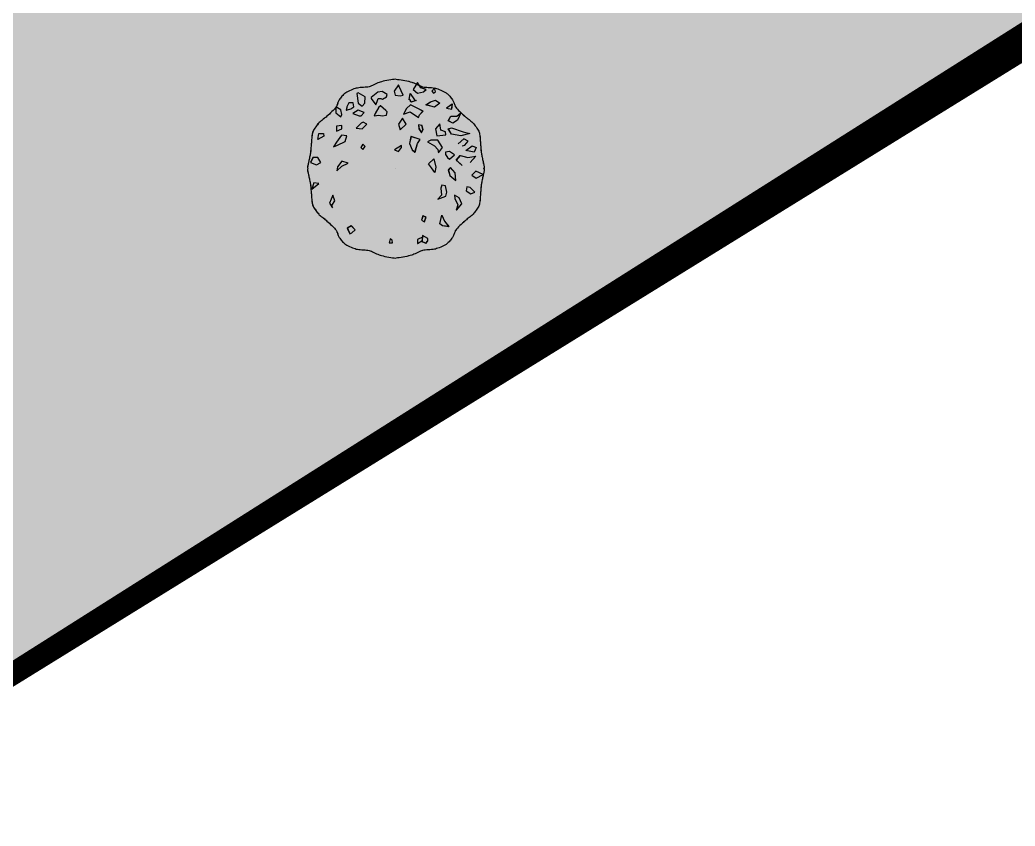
# Model space of a CAD drawing. Header units: metres. Extents: x 394605 to 1395358, y 4171135 to 6406139.
# Drawn here: x 1394482.76 to 1394494.01, y 4172556.64 to 4172565.74 of the extents above; entities that cross this region are included whole.
import ezdxf

# ---------------------------------------------------------------- set-up
doc = ezdxf.new("R2010")
doc.units = ezdxf.units.M
doc.header["$LTSCALE"] = 2
doc.linetypes.add('AXES2', pattern=[1.125, 0.75, -0.125, 0.125, -0.125])
for name, color, linetype in [('Arbres_à_enjeux', 6, 'Continuous'), ('P-Assiette', 14, 'Continuous'), ('P-Lot', 250, 'Continuous'), ('T-CLOTURES', 7, 'Continuous'), ('T-LIMITES', 1, 'Continuous'), ('T-SECTION AH', 3, 'Continuous'), ('T-VEGETATION', 108, 'Continuous')]:
    doc.layers.add(name, color=color, linetype=linetype)
doc.layers.add('C-Lot', color=7, linetype='Continuous', true_color=0xeaddbe, transparency=0.5)

# ---------------------------------------------------------------- blocks, each defined once
blk = doc.blocks.new('GeoRond')
at = {"const_width": 0.499}
blk.add_lwpolyline([(-0.2505, 0, 1), (0.2505, 0, 1)], format="xyb", close=True, dxfattribs=at)
blk = doc.blocks.new('v025')
blk.add_line((0, 0), (0, 0))
at = {"color": 0, "linetype": 'Continuous'}
blk.add_line((0.666, -0.338), (0.7, -0.408), dxfattribs=at)
at = {"color": 0, "linetype": 'Continuous', "flags": 128}
for points in [[(-0.002, 1.01), (-0.019, 1.009), (-0.038, 1.006), (-0.058, 1.003), (-0.08, 1), (-0.102, 0.996), (-0.124, 0.991), (-0.144, 0.987), (-0.163, 0.982), (-0.179, 0.978), (-0.19, 0.974), (-0.204, 0.968), (-0.218, 0.962), (-0.233, 0.955), (-0.248, 0.947), (-0.263, 0.94), (-0.278, 0.934), (-0.291, 0.928), (-0.303, 0.925), (-0.316, 0.922), (-0.331, 0.92), (-0.348, 0.919), (-0.366, 0.917), (-0.385, 0.916), (-0.403, 0.915), (-0.42, 0.914), (-0.435, 0.911), (-0.448, 0.909), (-0.461, 0.905), (-0.475, 0.9), (-0.491, 0.894), (-0.507, 0.887), (-0.523, 0.88), (-0.539, 0.873), (-0.554, 0.865), (-0.567, 0.857), (-0.578, 0.85), (-0.585, 0.844), (-0.593, 0.836), (-0.601, 0.827), (-0.61, 0.818), (-0.618, 0.807), (-0.626, 0.797), (-0.633, 0.787), (-0.64, 0.778), (-0.645, 0.77), (-0.648, 0.763), (-0.652, 0.756), (-0.655, 0.747), (-0.658, 0.737), (-0.662, 0.728), (-0.665, 0.718), (-0.669, 0.71), (-0.672, 0.702), (-0.676, 0.695), (-0.685, 0.684), (-0.696, 0.671), (-0.709, 0.658), (-0.723, 0.644), (-0.738, 0.63), (-0.752, 0.617), (-0.766, 0.605), (-0.779, 0.593), (-0.79, 0.583), (-0.797, 0.577), (-0.806, 0.57), (-0.816, 0.562), (-0.827, 0.554), (-0.837, 0.545), (-0.848, 0.537), (-0.857, 0.529), (-0.866, 0.521), (-0.873, 0.514), (-0.88, 0.506), (-0.888, 0.495), (-0.897, 0.484), (-0.906, 0.472), (-0.914, 0.459), (-0.923, 0.447), (-0.93, 0.434), (-0.936, 0.423), (-0.94, 0.413), (-0.943, 0.402), (-0.946, 0.389), (-0.948, 0.375), (-0.95, 0.36), (-0.952, 0.344), (-0.953, 0.329), (-0.954, 0.315), (-0.955, 0.302), (-0.956, 0.29), (-0.957, 0.279), (-0.958, 0.267), (-0.959, 0.253), (-0.96, 0.239), (-0.961, 0.224), (-0.962, 0.21), (-0.963, 0.196), (-0.965, 0.184), (-0.966, 0.173), (-0.968, 0.164), (-0.97, 0.153), (-0.972, 0.141), (-0.975, 0.129), (-0.978, 0.116), (-0.981, 0.104), (-0.983, 0.092), (-0.985, 0.081), (-0.987, 0.072), (-0.988, 0.065), (-0.99, 0.056), (-0.993, 0.047), (-0.995, 0.037), (-0.997, 0.027), (-0.998, 0.018), (-0.998, 0.01), (-0.996, 0.004), (-0.992, 0), (-0.996, -0.004), (-0.998, -0.01), (-0.998, -0.018), (-0.997, -0.027), (-0.995, -0.037), (-0.993, -0.046), (-0.99, -0.056), (-0.988, -0.064), (-0.987, -0.071), (-0.985, -0.08), (-0.983, -0.091), (-0.981, -0.103), (-0.978, -0.115), (-0.975, -0.128), (-0.972, -0.14), (-0.97, -0.152), (-0.968, -0.163), (-0.966, -0.172), (-0.965, -0.183), (-0.963, -0.196), (-0.962, -0.209), (-0.961, -0.224), (-0.96, -0.238), (-0.959, -0.253), (-0.958, -0.266), (-0.957, -0.279), (-0.956, -0.29), (-0.955, -0.301), (-0.954, -0.314), (-0.953, -0.329), (-0.952, -0.344), (-0.95, -0.359), (-0.948, -0.375), (-0.946, -0.389), (-0.943, -0.402), (-0.94, -0.412), (-0.936, -0.423), (-0.93, -0.434), (-0.923, -0.446), (-0.914, -0.459), (-0.906, -0.471), (-0.897, -0.484), (-0.888, -0.495), (-0.88, -0.505), (-0.873, -0.514), (-0.866, -0.521), (-0.857, -0.528), (-0.848, -0.537), (-0.837, -0.545), (-0.827, -0.553), (-0.816, -0.561), (-0.806, -0.569), (-0.797, -0.577), (-0.79, -0.583), (-0.779, -0.593), (-0.766, -0.604), (-0.752, -0.617), (-0.738, -0.63), (-0.723, -0.643), (-0.709, -0.657), (-0.696, -0.671), (-0.685, -0.683), (-0.676, -0.695), (-0.672, -0.701), (-0.669, -0.709), (-0.665, -0.718), (-0.662, -0.727), (-0.658, -0.737), (-0.655, -0.746), (-0.652, -0.755), (-0.648, -0.763), (-0.645, -0.77), (-0.64, -0.778), (-0.633, -0.787), (-0.626, -0.797), (-0.618, -0.807), (-0.61, -0.817), (-0.601, -0.827), (-0.593, -0.836), (-0.585, -0.843), (-0.578, -0.85), (-0.567, -0.857), (-0.554, -0.865), (-0.539, -0.872), (-0.523, -0.88), (-0.507, -0.887), (-0.491, -0.894), (-0.475, -0.9), (-0.461, -0.904), (-0.448, -0.908), (-0.435, -0.911), (-0.42, -0.913), (-0.403, -0.915), (-0.385, -0.916), (-0.366, -0.917), (-0.348, -0.918), (-0.331, -0.92), (-0.316, -0.922), (-0.303, -0.924), (-0.291, -0.928), (-0.278, -0.933), (-0.263, -0.94), (-0.248, -0.947), (-0.233, -0.954), (-0.218, -0.961), (-0.204, -0.968), (-0.19, -0.973), (-0.179, -0.978), (-0.163, -0.982), (-0.144, -0.986), (-0.124, -0.991), (-0.102, -0.995), (-0.08, -0.999), (-0.058, -1.003), (-0.038, -1.006), (-0.019, -1.008), (-0.002, -1.01)], [(0.002, 1.01), (0.018, 1.009), (0.037, 1.006), (0.058, 1.003), (0.08, 1), (0.102, 0.996), (0.123, 0.991), (0.144, 0.987), (0.162, 0.982), (0.178, 0.978), (0.19, 0.974), (0.203, 0.968), (0.217, 0.962), (0.233, 0.955), (0.248, 0.947), (0.263, 0.94), (0.277, 0.934), (0.291, 0.928), (0.302, 0.925), (0.316, 0.922), (0.331, 0.92), (0.348, 0.919), (0.366, 0.917), (0.384, 0.916), (0.402, 0.915), (0.419, 0.914), (0.434, 0.911), (0.407, 0.877), (0.424, 0.851), (0.446, 0.867), (0.435, 0.912), (0.448, 0.909), (0.46, 0.905), (0.474, 0.9), (0.49, 0.894), (0.506, 0.887), (0.523, 0.88), (0.539, 0.873), (0.553, 0.865), (0.566, 0.857), (0.577, 0.85), (0.584, 0.844), (0.592, 0.836), (0.601, 0.827), (0.609, 0.818), (0.618, 0.807), (0.626, 0.797), (0.633, 0.787), (0.639, 0.778), (0.644, 0.77), (0.648, 0.763), (0.651, 0.756), (0.655, 0.747), (0.658, 0.737), (0.661, 0.728), (0.665, 0.718), (0.668, 0.71), (0.672, 0.702), (0.676, 0.695), (0.684, 0.684), (0.696, 0.671), (0.708, 0.658), (0.723, 0.644), (0.737, 0.63), (0.752, 0.617), (0.766, 0.605), (0.779, 0.593), (0.79, 0.583), (0.797, 0.577), (0.806, 0.57), (0.816, 0.562), (0.826, 0.554), (0.837, 0.545), (0.847, 0.537), (0.857, 0.529), (0.865, 0.521), (0.872, 0.514), (0.88, 0.506), (0.888, 0.495), (0.897, 0.484), (0.905, 0.472), (0.914, 0.459), (0.922, 0.447), (0.929, 0.434), (0.935, 0.423), (0.94, 0.413), (0.943, 0.402), (0.946, 0.389), (0.948, 0.375), (0.95, 0.36), (0.951, 0.344), (0.952, 0.329), (0.953, 0.315), (0.954, 0.302), (0.955, 0.29), (0.956, 0.279), (0.957, 0.267), (0.958, 0.253), (0.96, 0.239), (0.961, 0.224), (0.962, 0.21), (0.963, 0.196), (0.964, 0.184), (0.966, 0.173), (0.967, 0.164), (0.969, 0.153), (0.972, 0.141), (0.975, 0.129), (0.978, 0.116), (0.98, 0.104), (0.983, 0.092), (0.985, 0.081), (0.986, 0.072), (0.988, 0.065), (0.99, 0.056), (0.992, 0.047), (0.995, 0.037), (0.997, 0.027), (0.998, 0.018), (0.998, 0.01), (0.996, 0.004), (0.992, 0), (0.996, -0.004), (0.998, -0.01), (0.998, -0.018), (0.997, -0.027), (0.995, -0.037), (0.992, -0.046), (0.99, -0.056), (0.988, -0.064), (0.986, -0.071), (0.985, -0.08), (0.983, -0.091), (0.98, -0.103), (0.978, -0.115), (0.975, -0.128), (0.972, -0.14), (0.969, -0.152), (0.967, -0.163), (0.966, -0.172), (0.964, -0.183), (0.963, -0.196), (0.962, -0.209), (0.961, -0.224), (0.96, -0.238), (0.958, -0.253), (0.957, -0.266), (0.956, -0.279), (0.955, -0.29), (0.954, -0.301), (0.953, -0.314), (0.952, -0.329), (0.951, -0.344), (0.95, -0.359), (0.948, -0.375), (0.946, -0.389), (0.943, -0.402), (0.94, -0.412), (0.935, -0.423), (0.929, -0.434), (0.922, -0.446), (0.914, -0.459), (0.905, -0.471), (0.897, -0.484), (0.888, -0.495), (0.88, -0.505), (0.872, -0.514), (0.865, -0.521), (0.857, -0.528), (0.847, -0.537), (0.837, -0.545), (0.826, -0.553), (0.816, -0.561), (0.806, -0.569), (0.797, -0.577), (0.79, -0.583), (0.779, -0.593), (0.766, -0.604), (0.752, -0.617), (0.737, -0.63), (0.723, -0.643), (0.708, -0.657), (0.696, -0.671), (0.684, -0.683), (0.676, -0.695), (0.672, -0.701), (0.668, -0.709), (0.665, -0.718), (0.661, -0.727), (0.658, -0.737), (0.655, -0.746), (0.651, -0.755), (0.648, -0.763), (0.644, -0.77), (0.639, -0.778), (0.633, -0.787), (0.626, -0.797), (0.618, -0.807), (0.609, -0.817), (0.601, -0.827), (0.592, -0.836), (0.584, -0.843), (0.577, -0.85), (0.566, -0.857), (0.553, -0.865), (0.539, -0.872), (0.523, -0.88), (0.506, -0.887), (0.49, -0.894), (0.474, -0.9), (0.46, -0.904), (0.448, -0.908), (0.434, -0.911), (0.419, -0.913), (0.402, -0.915), (0.384, -0.916), (0.366, -0.917), (0.348, -0.918), (0.331, -0.92), (0.316, -0.922), (0.302, -0.924), (0.291, -0.928), (0.277, -0.933), (0.263, -0.94), (0.248, -0.947), (0.233, -0.954), (0.217, -0.961), (0.203, -0.968), (0.19, -0.973), (0.178, -0.978), (0.162, -0.982), (0.144, -0.986), (0.123, -0.991), (0.102, -0.995), (0.08, -0.999), (0.058, -1.003), (0.037, -1.006), (0.018, -1.008), (0.002, -1.01)], [(0.75, 0.257), (0.778, 0.264), (0.818, 0.309), (0.767, 0.336), (0.705, 0.282)], [(0.75, 0.035), (0.683, 0.097), (0.728, 0.149), (0.812, 0.124), (0.902, 0.14), (0.84, 0.07)], [(0.3, -0.776), (0.244, -0.8), (0.244, -0.844), (0.295, -0.814)]]:
    blk.add_lwpolyline(points, dxfattribs=at)
for points in [[(0.047, 0.824), (0.081, 0.832), (0.036, 0.929), (0.03, 0.948), (-0.02, 0.877), (-0.009, 0.832)], [(0.311, 0.867), (0.34, 0.896), (0.283, 0.912), (0.244, 0.974), (0.193, 0.896), (0.244, 0.851)], [(-0.442, 0.848), (-0.425, 0.74), (-0.38, 0.706), (-0.352, 0.74), (-0.347, 0.811), (-0.425, 0.855)], [(-0.155, 0.873), (-0.206, 0.863), (-0.279, 0.803), (-0.279, 0.793), (-0.229, 0.721), (-0.212, 0.758), (-0.2, 0.793), (-0.172, 0.793), (-0.15, 0.785), (-0.105, 0.811), (-0.099, 0.838)], [(0.171, 0.751), (0.16, 0.777), (0.148, 0.777), (0.16, 0.848), (0.21, 0.777), (0.227, 0.768)], [(-0.622, 0.664), (-0.679, 0.699), (-0.679, 0.63), (-0.622, 0.585), (-0.611, 0.612)], [(-0.51, 0.675), (-0.476, 0.697), (-0.482, 0.742), (-0.532, 0.742), (-0.555, 0.697), (-0.56, 0.661)], [(-0.195, 0.606), (-0.155, 0.596), (-0.105, 0.606), (-0.099, 0.64), (-0.116, 0.658), (-0.172, 0.711), (-0.195, 0.693), (-0.234, 0.623), (-0.245, 0.596)], [(0.306, 0.651), (0.233, 0.687), (0.165, 0.721), (0.12, 0.679), (0.086, 0.616), (0.16, 0.642), (0.255, 0.579), (0.266, 0.607)], [(0.39, 0.755), (0.446, 0.772), (0.497, 0.738), (0.435, 0.693), (0.34, 0.72)], [(0.57, 0.682), (0.632, 0.672), (0.638, 0.727)], [(-0.414, 0.597), (-0.392, 0.597), (-0.358, 0.634), (-0.425, 0.661), (-0.487, 0.624)], [(0.115, 0.502), (0.075, 0.572), (0.03, 0.502), (0.047, 0.44)], [(0.688, 0.593), (0.733, 0.63), (0.694, 0.548), (0.643, 0.515), (0.593, 0.54), (0.621, 0.593)], [(-0.673, 0.478), (-0.673, 0.425), (-0.611, 0.451), (-0.611, 0.488)], [(-0.369, 0.524), (-0.392, 0.512), (-0.448, 0.458), (-0.38, 0.451), (-0.33, 0.503)], [(0.295, 0.488), (0.255, 0.496), (0.261, 0.451), (0.289, 0.406), (0.306, 0.443)], [(0.565, 0.381), (0.559, 0.416), (0.508, 0.433), (0.497, 0.505), (0.446, 0.451), (0.463, 0.372)], [(0.593, 0.451), (0.626, 0.46), (0.761, 0.416), (0.835, 0.398), (0.733, 0.372), (0.626, 0.391)], [(-0.819, 0.396), (-0.814, 0.367), (-0.881, 0.329), (-0.87, 0.396)], [(-0.572, 0.308), (-0.555, 0.371), (-0.617, 0.38), (-0.673, 0.299), (-0.707, 0.247), (-0.662, 0.264)], [(0.216, 0.187), (0.244, 0.284), (0.272, 0.329), (0.171, 0.363), (0.154, 0.284), (0.182, 0.214)], [(-0.347, 0.249), (-0.375, 0.278), (-0.397, 0.24), (-0.375, 0.218)], [(0.03, 0.194), (0.064, 0.239), (0.064, 0.26), (-0.015, 0.212)], [(0.475, 0.215), (0.48, 0.18), (0.525, 0.24), (0.475, 0.322), (0.396, 0.322), (0.356, 0.304), (0.435, 0.259)], [(0.908, 0.239), (0.885, 0.185), (0.79, 0.205), (0.863, 0.257)], [(-0.898, 0.043), (-0.847, 0.07), (-0.881, 0.124), (-0.937, 0.124), (-0.965, 0.07)], [(0.581, 0.124), (0.604, 0.107), (0.66, 0.156), (0.604, 0.194), (0.559, 0.185), (0.559, 0.159)], [(-0.662, 0.02), (-0.667, -0.025), (-0.611, 0.027), (-0.538, 0.063), (-0.611, 0.086)], [(0.441, -0.044), (0.401, 0.01), (0.368, 0.053), (0.43, 0.112), (0.452, 0.018)], [(0.615, 0.011), (0.593, -0.013), (0.61, -0.078), (0.677, -0.134), (0.671, -0.047)], [(0.902, -0.027), (0.857, -0.075), (0.908, -0.106), (0.986, -0.068)], [(-0.949, -0.231), (-0.87, -0.169), (-0.926, -0.159)], [(0.576, -0.266), (0.559, -0.196), (0.52, -0.187), (0.508, -0.222), (0.514, -0.301), (0.475, -0.346), (0.565, -0.311)], [(0.84, -0.214), (0.801, -0.204), (0.795, -0.249), (0.846, -0.284), (0.891, -0.266)], [(-0.69, -0.364), (-0.712, -0.301), (-0.752, -0.391), (-0.718, -0.443), (-0.724, -0.416)], [(0.66, -0.301), (0.666, -0.338), (0.7, -0.408), (0.683, -0.47), (0.745, -0.398), (0.716, -0.328)], [(0.323, -0.601), (0.34, -0.55), (0.306, -0.532), (0.289, -0.582)], [(0.548, -0.595), (0.598, -0.655), (0.525, -0.648), (0.497, -0.622), (0.52, -0.526)], [(-0.459, -0.692), (-0.504, -0.648), (-0.549, -0.674), (-0.521, -0.737), (-0.499, -0.727)], [(0.362, -0.789), (0.3, -0.754), (0.295, -0.824), (0.34, -0.843), (0.362, -0.816)], [(-0.043, -0.809), (-0.065, -0.793), (-0.077, -0.837), (-0.037, -0.837)]]:
    blk.add_lwpolyline(points, close=True, dxfattribs=at)

msp = doc.modelspace()

# ---------------------------------------------------------------- hatches: boundary and pattern name
at = {"layer": 'C-Lot', "transparency": 33554585}
h = msp.add_hatch(color=256, dxfattribs=at)
h.dxf.hatch_style = 1
h.paths.add_polyline_path([(1394576.294, 4172613.253), (1394560.339, 4172637.367), (1394557.502, 4172638.497), (1394554.537, 4172637.767), (1394464.955, 4172580.305), (1394480.128, 4172556.744), (1394522.726, 4172583.699)])
at = {"layer": 'T-VEGETATION'}
h = msp.add_hatch(dxfattribs=at)
h.set_pattern_fill('AR-CONC', color=84, scale=0.025)
h.set_pattern_definition([(50, (0, 0), (4.554616725, -0.3984771385), [0.47625, -5.23875]), (355, (0, 0), (-0.8810706494, 4.776416072), [0.381, -4.191]), (100.451, (0.3796, -0.033), (3.6735625416, 4.3779171955), [0.40475, -4.45225]), (46.1842, (0, 1.27), (6.776976022, -1.051058198), [0.714375, -7.858125]), (96.6356, (0.565, 1.1824), (5.935105862, 6.185638897), [0.607125, -6.678375]), (351.184, (0, 1.27), (5.935115145, 6.185627947), [0.5715, -6.2865]), (21, (0.635, 0.9525), (3.790371996, -2.556637963), [0.47625, -5.23875]), (326, (0.635, 0.9525), (1.5450507087, 4.604699153), [0.381, -4.191]), (71.4514, (0.951, 0.7394), (5.3354122693, 2.048071443), [0.40475, -4.45225]), (37.5, (0, 0), (0.07721508126, 2.1138759718), [0, -4.1402, 0, -4.2545, 0, -4.206875]), (7.5, (0, 0), (1.6704915628, 2.5045143705), [0, -2.4257, 0, -4.04495, 0, -1.603375]), (327.5, (-1.416, 0), (3.3897648792, -0.1432185998), [0, -1.5875, 0, -4.953, 0, -6.57225]), (317.5, (-2.051, 0), (3.7032295347, 0.6356622758), [0, -2.06375, 0, -3.2893, 0, -4.66725])])
h.paths.add_polyline_path([(1394513.681, 4172703.775), (1394465.545, 4172672.818), (1394464.495, 4172668.008), (1394477.658, 4172642.525), (1394474.854, 4172628.238), (1394454.648, 4172612.617), (1394477.637, 4172559.811), (1394572.802, 4172614.451)])

# ---------------------------------------------------------------- linework, layer by layer
at = {"layer": 'Arbres_à_enjeux', "color": 96}
for p, q in [((1394487.01, 4172564.064), (1394487.01, 4172564.064)), ((1394487.675, 4172563.726), (1394487.709, 4172563.656))]:
    msp.add_line(p, q, dxfattribs=at)
for points in [[(1394487.007, 4172565.074), (1394486.991, 4172565.073), (1394486.972, 4172565.07), (1394486.951, 4172565.067), (1394486.929, 4172565.064), (1394486.907, 4172565.06), (1394486.886, 4172565.055), (1394486.865, 4172565.051), (1394486.847, 4172565.046), (1394486.831, 4172565.042), (1394486.819, 4172565.038), (1394486.806, 4172565.032), (1394486.792, 4172565.026), (1394486.777, 4172565.019), (1394486.761, 4172565.011), (1394486.746, 4172565.004), (1394486.732, 4172564.998), (1394486.718, 4172564.992), (1394486.707, 4172564.989), (1394486.694, 4172564.986), (1394486.678, 4172564.984), (1394486.661, 4172564.983), (1394486.643, 4172564.981), (1394486.625, 4172564.98), (1394486.607, 4172564.979), (1394486.59, 4172564.978), (1394486.575, 4172564.975), (1394486.562, 4172564.973), (1394486.549, 4172564.969), (1394486.535, 4172564.964), (1394486.519, 4172564.958), (1394486.503, 4172564.951), (1394486.486, 4172564.944), (1394486.471, 4172564.937), (1394486.456, 4172564.929), (1394486.443, 4172564.921), (1394486.432, 4172564.914), (1394486.425, 4172564.908), (1394486.417, 4172564.9), (1394486.408, 4172564.891), (1394486.4, 4172564.882), (1394486.391, 4172564.871), (1394486.384, 4172564.861), (1394486.376, 4172564.851), (1394486.37, 4172564.842), (1394486.365, 4172564.834), (1394486.361, 4172564.827), (1394486.358, 4172564.82), (1394486.354, 4172564.811), (1394486.351, 4172564.801), (1394486.348, 4172564.792), (1394486.344, 4172564.782), (1394486.341, 4172564.774), (1394486.337, 4172564.766), (1394486.334, 4172564.759), (1394486.325, 4172564.748), (1394486.314, 4172564.735), (1394486.301, 4172564.722), (1394486.287, 4172564.708), (1394486.272, 4172564.694), (1394486.257, 4172564.681), (1394486.243, 4172564.669), (1394486.231, 4172564.657), (1394486.22, 4172564.647), (1394486.212, 4172564.641), (1394486.203, 4172564.634), (1394486.193, 4172564.626), (1394486.183, 4172564.618), (1394486.172, 4172564.609), (1394486.162, 4172564.601), (1394486.152, 4172564.593), (1394486.144, 4172564.585), (1394486.137, 4172564.578), (1394486.129, 4172564.57), (1394486.121, 4172564.559), (1394486.113, 4172564.548), (1394486.104, 4172564.536), (1394486.095, 4172564.523), (1394486.087, 4172564.511), (1394486.08, 4172564.498), (1394486.074, 4172564.487), (1394486.069, 4172564.477), (1394486.066, 4172564.466), (1394486.063, 4172564.453), (1394486.061, 4172564.439), (1394486.059, 4172564.424), (1394486.058, 4172564.408), (1394486.057, 4172564.393), (1394486.056, 4172564.379), (1394486.055, 4172564.366), (1394486.054, 4172564.354), (1394486.053, 4172564.343), (1394486.052, 4172564.331), (1394486.051, 4172564.317), (1394486.05, 4172564.303), (1394486.048, 4172564.288), (1394486.047, 4172564.274), (1394486.046, 4172564.26), (1394486.045, 4172564.248), (1394486.043, 4172564.237), (1394486.042, 4172564.227), (1394486.04, 4172564.217), (1394486.037, 4172564.205), (1394486.034, 4172564.193), (1394486.032, 4172564.18), (1394486.029, 4172564.168), (1394486.026, 4172564.156), (1394486.024, 4172564.145), (1394486.023, 4172564.136), (1394486.021, 4172564.129), (1394486.019, 4172564.12), (1394486.017, 4172564.111), (1394486.014, 4172564.101), (1394486.012, 4172564.091), (1394486.011, 4172564.082), (1394486.011, 4172564.074), (1394486.013, 4172564.068), (1394486.018, 4172564.064), (1394486.013, 4172564.06), (1394486.011, 4172564.054), (1394486.011, 4172564.046), (1394486.012, 4172564.037), (1394486.014, 4172564.027), (1394486.017, 4172564.017), (1394486.019, 4172564.008), (1394486.021, 4172564), (1394486.023, 4172563.993), (1394486.024, 4172563.983), (1394486.026, 4172563.973), (1394486.029, 4172563.961), (1394486.032, 4172563.948), (1394486.034, 4172563.936), (1394486.037, 4172563.923), (1394486.04, 4172563.912), (1394486.042, 4172563.901), (1394486.043, 4172563.892), (1394486.045, 4172563.881), (1394486.046, 4172563.868), (1394486.047, 4172563.855), (1394486.048, 4172563.84), (1394486.05, 4172563.826), (1394486.051, 4172563.811), (1394486.052, 4172563.798), (1394486.053, 4172563.785), (1394486.054, 4172563.774), (1394486.055, 4172563.763), (1394486.056, 4172563.75), (1394486.057, 4172563.735), (1394486.058, 4172563.72), (1394486.059, 4172563.705), (1394486.061, 4172563.689), (1394486.063, 4172563.675), (1394486.066, 4172563.662), (1394486.069, 4172563.652), (1394486.074, 4172563.641), (1394486.08, 4172563.63), (1394486.087, 4172563.618), (1394486.095, 4172563.605), (1394486.104, 4172563.592), (1394486.113, 4172563.58), (1394486.121, 4172563.569), (1394486.129, 4172563.559), (1394486.137, 4172563.55), (1394486.144, 4172563.543), (1394486.152, 4172563.536), (1394486.162, 4172563.527), (1394486.172, 4172563.519), (1394486.183, 4172563.511), (1394486.193, 4172563.503), (1394486.203, 4172563.495), (1394486.212, 4172563.487), (1394486.22, 4172563.481), (1394486.231, 4172563.471), (1394486.243, 4172563.46), (1394486.257, 4172563.447), (1394486.272, 4172563.434), (1394486.287, 4172563.42), (1394486.301, 4172563.407), (1394486.314, 4172563.393), (1394486.325, 4172563.381), (1394486.334, 4172563.369), (1394486.337, 4172563.363), (1394486.341, 4172563.355), (1394486.344, 4172563.346), (1394486.348, 4172563.337), (1394486.351, 4172563.327), (1394486.354, 4172563.318), (1394486.358, 4172563.309), (1394486.361, 4172563.301), (1394486.365, 4172563.294), (1394486.37, 4172563.286), (1394486.376, 4172563.277), (1394486.384, 4172563.267), (1394486.391, 4172563.257), (1394486.4, 4172563.247), (1394486.408, 4172563.237), (1394486.417, 4172563.228), (1394486.425, 4172563.221), (1394486.432, 4172563.214), (1394486.443, 4172563.207), (1394486.456, 4172563.199), (1394486.471, 4172563.192), (1394486.486, 4172563.184), (1394486.503, 4172563.177), (1394486.519, 4172563.17), (1394486.535, 4172563.164), (1394486.549, 4172563.16), (1394486.562, 4172563.156), (1394486.575, 4172563.153), (1394486.59, 4172563.151), (1394486.607, 4172563.149), (1394486.625, 4172563.148), (1394486.643, 4172563.147), (1394486.661, 4172563.146), (1394486.678, 4172563.144), (1394486.694, 4172563.142), (1394486.707, 4172563.14), (1394486.718, 4172563.136), (1394486.732, 4172563.131), (1394486.746, 4172563.124), (1394486.761, 4172563.117), (1394486.777, 4172563.11), (1394486.792, 4172563.103), (1394486.806, 4172563.096), (1394486.819, 4172563.091), (1394486.831, 4172563.086), (1394486.847, 4172563.082), (1394486.865, 4172563.078), (1394486.886, 4172563.073), (1394486.907, 4172563.069), (1394486.929, 4172563.065), (1394486.951, 4172563.061), (1394486.972, 4172563.058), (1394486.991, 4172563.056), (1394487.007, 4172563.054)], [(1394487.012, 4172565.074), (1394487.028, 4172565.073), (1394487.047, 4172565.07), (1394487.068, 4172565.067), (1394487.089, 4172565.064), (1394487.111, 4172565.06), (1394487.133, 4172565.055), (1394487.153, 4172565.051), (1394487.172, 4172565.046), (1394487.188, 4172565.042), (1394487.199, 4172565.038), (1394487.213, 4172565.032), (1394487.227, 4172565.026), (1394487.242, 4172565.019), (1394487.257, 4172565.011), (1394487.272, 4172565.004), (1394487.287, 4172564.998), (1394487.3, 4172564.992), (1394487.312, 4172564.989), (1394487.325, 4172564.986), (1394487.341, 4172564.984), (1394487.358, 4172564.983), (1394487.375, 4172564.981), (1394487.394, 4172564.98), (1394487.412, 4172564.979), (1394487.429, 4172564.978), (1394487.444, 4172564.975), (1394487.417, 4172564.941), (1394487.434, 4172564.915), (1394487.456, 4172564.931), (1394487.445, 4172564.976), (1394487.457, 4172564.973), (1394487.47, 4172564.969), (1394487.484, 4172564.964), (1394487.5, 4172564.958), (1394487.516, 4172564.951), (1394487.532, 4172564.944), (1394487.548, 4172564.937), (1394487.563, 4172564.929), (1394487.576, 4172564.921), (1394487.587, 4172564.914), (1394487.594, 4172564.908), (1394487.602, 4172564.9), (1394487.61, 4172564.891), (1394487.619, 4172564.882), (1394487.627, 4172564.871), (1394487.635, 4172564.861), (1394487.642, 4172564.851), (1394487.649, 4172564.842), (1394487.654, 4172564.834), (1394487.657, 4172564.827), (1394487.661, 4172564.82), (1394487.664, 4172564.811), (1394487.668, 4172564.801), (1394487.671, 4172564.792), (1394487.674, 4172564.782), (1394487.678, 4172564.774), (1394487.681, 4172564.766), (1394487.685, 4172564.759), (1394487.694, 4172564.748), (1394487.705, 4172564.735), (1394487.718, 4172564.722), (1394487.732, 4172564.708), (1394487.747, 4172564.694), (1394487.761, 4172564.681), (1394487.775, 4172564.669), (1394487.788, 4172564.657), (1394487.799, 4172564.647), (1394487.807, 4172564.641), (1394487.816, 4172564.634), (1394487.825, 4172564.626), (1394487.836, 4172564.618), (1394487.847, 4172564.609), (1394487.857, 4172564.601), (1394487.867, 4172564.593), (1394487.875, 4172564.585), (1394487.882, 4172564.578), (1394487.889, 4172564.57), (1394487.897, 4172564.559), (1394487.906, 4172564.548), (1394487.915, 4172564.536), (1394487.924, 4172564.523), (1394487.932, 4172564.511), (1394487.939, 4172564.498), (1394487.945, 4172564.487), (1394487.949, 4172564.477), (1394487.953, 4172564.466), (1394487.955, 4172564.453), (1394487.957, 4172564.439), (1394487.959, 4172564.424), (1394487.961, 4172564.408), (1394487.962, 4172564.393), (1394487.963, 4172564.379), (1394487.964, 4172564.366), (1394487.965, 4172564.354), (1394487.966, 4172564.343), (1394487.967, 4172564.331), (1394487.968, 4172564.317), (1394487.969, 4172564.303), (1394487.97, 4172564.288), (1394487.971, 4172564.274), (1394487.973, 4172564.26), (1394487.974, 4172564.248), (1394487.975, 4172564.237), (1394487.977, 4172564.227), (1394487.979, 4172564.217), (1394487.981, 4172564.205), (1394487.984, 4172564.193), (1394487.987, 4172564.18), (1394487.99, 4172564.168), (1394487.992, 4172564.156), (1394487.994, 4172564.145), (1394487.996, 4172564.136), (1394487.997, 4172564.129), (1394487.999, 4172564.12), (1394488.002, 4172564.111), (1394488.004, 4172564.101), (1394488.006, 4172564.091), (1394488.007, 4172564.082), (1394488.007, 4172564.074), (1394488.005, 4172564.068), (1394488.001, 4172564.064), (1394488.005, 4172564.06), (1394488.007, 4172564.054), (1394488.007, 4172564.046), (1394488.006, 4172564.037), (1394488.004, 4172564.027), (1394488.002, 4172564.017), (1394487.999, 4172564.008), (1394487.997, 4172564), (1394487.996, 4172563.993), (1394487.994, 4172563.983), (1394487.992, 4172563.973), (1394487.99, 4172563.961), (1394487.987, 4172563.948), (1394487.984, 4172563.936), (1394487.981, 4172563.923), (1394487.979, 4172563.912), (1394487.977, 4172563.901), (1394487.975, 4172563.892), (1394487.974, 4172563.881), (1394487.973, 4172563.868), (1394487.971, 4172563.855), (1394487.97, 4172563.84), (1394487.969, 4172563.826), (1394487.968, 4172563.811), (1394487.967, 4172563.798), (1394487.966, 4172563.785), (1394487.965, 4172563.774), (1394487.964, 4172563.763), (1394487.963, 4172563.75), (1394487.962, 4172563.735), (1394487.961, 4172563.72), (1394487.959, 4172563.705), (1394487.957, 4172563.689), (1394487.955, 4172563.675), (1394487.953, 4172563.662), (1394487.949, 4172563.652), (1394487.945, 4172563.641), (1394487.939, 4172563.63), (1394487.932, 4172563.618), (1394487.924, 4172563.605), (1394487.915, 4172563.592), (1394487.906, 4172563.58), (1394487.897, 4172563.569), (1394487.889, 4172563.559), (1394487.882, 4172563.55), (1394487.875, 4172563.543), (1394487.867, 4172563.536), (1394487.857, 4172563.527), (1394487.847, 4172563.519), (1394487.836, 4172563.511), (1394487.825, 4172563.503), (1394487.816, 4172563.495), (1394487.807, 4172563.487), (1394487.799, 4172563.481), (1394487.788, 4172563.471), (1394487.775, 4172563.46), (1394487.761, 4172563.447), (1394487.747, 4172563.434), (1394487.732, 4172563.42), (1394487.718, 4172563.407), (1394487.705, 4172563.393), (1394487.694, 4172563.381), (1394487.685, 4172563.369), (1394487.681, 4172563.363), (1394487.678, 4172563.355), (1394487.674, 4172563.346), (1394487.671, 4172563.337), (1394487.668, 4172563.327), (1394487.664, 4172563.318), (1394487.661, 4172563.309), (1394487.657, 4172563.301), (1394487.654, 4172563.294), (1394487.649, 4172563.286), (1394487.642, 4172563.277), (1394487.635, 4172563.267), (1394487.627, 4172563.257), (1394487.619, 4172563.247), (1394487.61, 4172563.237), (1394487.602, 4172563.228), (1394487.594, 4172563.221), (1394487.587, 4172563.214), (1394487.576, 4172563.207), (1394487.563, 4172563.199), (1394487.548, 4172563.192), (1394487.532, 4172563.184), (1394487.516, 4172563.177), (1394487.5, 4172563.17), (1394487.484, 4172563.164), (1394487.47, 4172563.16), (1394487.457, 4172563.156), (1394487.444, 4172563.153), (1394487.429, 4172563.151), (1394487.412, 4172563.149), (1394487.394, 4172563.148), (1394487.375, 4172563.147), (1394487.358, 4172563.146), (1394487.341, 4172563.144), (1394487.325, 4172563.142), (1394487.312, 4172563.14), (1394487.3, 4172563.136), (1394487.287, 4172563.131), (1394487.272, 4172563.124), (1394487.257, 4172563.117), (1394487.242, 4172563.11), (1394487.227, 4172563.103), (1394487.213, 4172563.096), (1394487.199, 4172563.091), (1394487.188, 4172563.086), (1394487.172, 4172563.082), (1394487.153, 4172563.078), (1394487.133, 4172563.073), (1394487.111, 4172563.069), (1394487.089, 4172563.065), (1394487.068, 4172563.061), (1394487.047, 4172563.058), (1394487.028, 4172563.056), (1394487.012, 4172563.054)], [(1394487.057, 4172564.888), (1394487.09, 4172564.896), (1394487.045, 4172564.993), (1394487.04, 4172565.012), (1394486.989, 4172564.941), (1394487, 4172564.896), (1394487.057, 4172564.888)], [(1394487.321, 4172564.931), (1394487.349, 4172564.96), (1394487.293, 4172564.976), (1394487.254, 4172565.038), (1394487.203, 4172564.96), (1394487.254, 4172564.915), (1394487.321, 4172564.931)], [(1394486.567, 4172564.912), (1394486.584, 4172564.803), (1394486.629, 4172564.77), (1394486.657, 4172564.803), (1394486.663, 4172564.875), (1394486.584, 4172564.919), (1394486.567, 4172564.912)], [(1394486.854, 4172564.937), (1394486.804, 4172564.927), (1394486.73, 4172564.867), (1394486.73, 4172564.857), (1394486.781, 4172564.785), (1394486.798, 4172564.822), (1394486.809, 4172564.857), (1394486.837, 4172564.857), (1394486.86, 4172564.848), (1394486.905, 4172564.875), (1394486.91, 4172564.902), (1394486.854, 4172564.937)], [(1394487.18, 4172564.815), (1394487.169, 4172564.841), (1394487.158, 4172564.841), (1394487.169, 4172564.912), (1394487.22, 4172564.841), (1394487.237, 4172564.832), (1394487.18, 4172564.815)], [(1394486.387, 4172564.728), (1394486.331, 4172564.763), (1394486.331, 4172564.694), (1394486.387, 4172564.649), (1394486.399, 4172564.676), (1394486.387, 4172564.728)], [(1394486.5, 4172564.739), (1394486.534, 4172564.761), (1394486.528, 4172564.806), (1394486.477, 4172564.806), (1394486.455, 4172564.761), (1394486.449, 4172564.725), (1394486.5, 4172564.739)], [(1394486.595, 4172564.661), (1394486.618, 4172564.661), (1394486.652, 4172564.698), (1394486.584, 4172564.725), (1394486.522, 4172564.688), (1394486.595, 4172564.661)], [(1394486.815, 4172564.67), (1394486.854, 4172564.66), (1394486.905, 4172564.67), (1394486.91, 4172564.704), (1394486.894, 4172564.722), (1394486.837, 4172564.775), (1394486.815, 4172564.757), (1394486.775, 4172564.687), (1394486.764, 4172564.66), (1394486.815, 4172564.67)], [(1394487.315, 4172564.715), (1394487.242, 4172564.751), (1394487.175, 4172564.785), (1394487.13, 4172564.743), (1394487.096, 4172564.68), (1394487.169, 4172564.706), (1394487.265, 4172564.643), (1394487.276, 4172564.671), (1394487.315, 4172564.715)], [(1394487.4, 4172564.819), (1394487.456, 4172564.836), (1394487.507, 4172564.802), (1394487.445, 4172564.757), (1394487.349, 4172564.784), (1394487.4, 4172564.819)], [(1394487.58, 4172564.746), (1394487.642, 4172564.736), (1394487.647, 4172564.791), (1394487.58, 4172564.746)], [(1394487.124, 4172564.566), (1394487.085, 4172564.636), (1394487.04, 4172564.566), (1394487.057, 4172564.504), (1394487.124, 4172564.566)], [(1394487.698, 4172564.657), (1394487.743, 4172564.694), (1394487.704, 4172564.612), (1394487.653, 4172564.578), (1394487.602, 4172564.604), (1394487.63, 4172564.657), (1394487.698, 4172564.657)], [(1394486.337, 4172564.542), (1394486.337, 4172564.488), (1394486.399, 4172564.515), (1394486.399, 4172564.552), (1394486.337, 4172564.542)], [(1394486.64, 4172564.588), (1394486.618, 4172564.576), (1394486.562, 4172564.522), (1394486.629, 4172564.515), (1394486.68, 4172564.567), (1394486.64, 4172564.588)], [(1394487.304, 4172564.552), (1394487.265, 4172564.56), (1394487.27, 4172564.515), (1394487.299, 4172564.47), (1394487.315, 4172564.507), (1394487.304, 4172564.552)], [(1394487.574, 4172564.445), (1394487.569, 4172564.48), (1394487.518, 4172564.497), (1394487.507, 4172564.569), (1394487.456, 4172564.515), (1394487.473, 4172564.436), (1394487.574, 4172564.445)], [(1394487.602, 4172564.515), (1394487.636, 4172564.524), (1394487.771, 4172564.48), (1394487.844, 4172564.462), (1394487.743, 4172564.436), (1394487.636, 4172564.455), (1394487.602, 4172564.515)], [(1394486.19, 4172564.46), (1394486.196, 4172564.431), (1394486.129, 4172564.393), (1394486.14, 4172564.46), (1394486.19, 4172564.46)], [(1394486.438, 4172564.372), (1394486.455, 4172564.435), (1394486.393, 4172564.443), (1394486.337, 4172564.363), (1394486.303, 4172564.311), (1394486.348, 4172564.328), (1394486.438, 4172564.372)], [(1394487.225, 4172564.251), (1394487.254, 4172564.348), (1394487.282, 4172564.393), (1394487.18, 4172564.427), (1394487.164, 4172564.348), (1394487.192, 4172564.278), (1394487.225, 4172564.251)], [(1394487.76, 4172564.321), (1394487.788, 4172564.328), (1394487.827, 4172564.373), (1394487.777, 4172564.4), (1394487.715, 4172564.346)], [(1394486.663, 4172564.313), (1394486.635, 4172564.342), (1394486.612, 4172564.304), (1394486.635, 4172564.282), (1394486.663, 4172564.313)], [(1394487.04, 4172564.258), (1394487.074, 4172564.303), (1394487.074, 4172564.324), (1394486.995, 4172564.276), (1394487.04, 4172564.258)], [(1394487.484, 4172564.279), (1394487.49, 4172564.244), (1394487.535, 4172564.304), (1394487.484, 4172564.386), (1394487.405, 4172564.386), (1394487.366, 4172564.368), (1394487.445, 4172564.323), (1394487.484, 4172564.279)], [(1394487.917, 4172564.303), (1394487.895, 4172564.249), (1394487.799, 4172564.269), (1394487.872, 4172564.321), (1394487.917, 4172564.303)], [(1394486.112, 4172564.107), (1394486.162, 4172564.134), (1394486.129, 4172564.188), (1394486.072, 4172564.188), (1394486.044, 4172564.134), (1394486.112, 4172564.107)], [(1394487.45, 4172564.02), (1394487.411, 4172564.074), (1394487.377, 4172564.117), (1394487.439, 4172564.176), (1394487.462, 4172564.082), (1394487.45, 4172564.02)], [(1394487.591, 4172564.188), (1394487.614, 4172564.171), (1394487.67, 4172564.22), (1394487.614, 4172564.258), (1394487.569, 4172564.249), (1394487.569, 4172564.223), (1394487.591, 4172564.188)], [(1394487.76, 4172564.099), (1394487.692, 4172564.161), (1394487.737, 4172564.213), (1394487.822, 4172564.188), (1394487.912, 4172564.204), (1394487.85, 4172564.134)], [(1394486.348, 4172564.083), (1394486.342, 4172564.038), (1394486.399, 4172564.091), (1394486.472, 4172564.127), (1394486.399, 4172564.15), (1394486.348, 4172564.083)], [(1394487.625, 4172564.075), (1394487.602, 4172564.051), (1394487.619, 4172563.986), (1394487.687, 4172563.93), (1394487.681, 4172564.017), (1394487.625, 4172564.075)], [(1394487.912, 4172564.037), (1394487.867, 4172563.989), (1394487.917, 4172563.958), (1394487.996, 4172563.996), (1394487.912, 4172564.037)], [(1394486.061, 4172563.833), (1394486.14, 4172563.895), (1394486.084, 4172563.905), (1394486.061, 4172563.833)], [(1394487.585, 4172563.798), (1394487.569, 4172563.868), (1394487.529, 4172563.877), (1394487.518, 4172563.842), (1394487.524, 4172563.763), (1394487.484, 4172563.718), (1394487.574, 4172563.753), (1394487.585, 4172563.798)], [(1394487.85, 4172563.85), (1394487.81, 4172563.86), (1394487.805, 4172563.815), (1394487.855, 4172563.78), (1394487.9, 4172563.798), (1394487.85, 4172563.85)], [(1394486.32, 4172563.7), (1394486.297, 4172563.763), (1394486.258, 4172563.673), (1394486.292, 4172563.621), (1394486.286, 4172563.648), (1394486.32, 4172563.7)], [(1394487.67, 4172563.763), (1394487.675, 4172563.726), (1394487.709, 4172563.656), (1394487.692, 4172563.594), (1394487.754, 4172563.666), (1394487.726, 4172563.736), (1394487.67, 4172563.763)], [(1394487.332, 4172563.463), (1394487.349, 4172563.514), (1394487.315, 4172563.532), (1394487.299, 4172563.482), (1394487.332, 4172563.463)], [(1394487.557, 4172563.469), (1394487.608, 4172563.408), (1394487.535, 4172563.416), (1394487.507, 4172563.442), (1394487.529, 4172563.538), (1394487.557, 4172563.469)], [(1394486.55, 4172563.372), (1394486.505, 4172563.416), (1394486.46, 4172563.39), (1394486.489, 4172563.327), (1394486.511, 4172563.337), (1394486.55, 4172563.372)], [(1394486.967, 4172563.255), (1394486.944, 4172563.271), (1394486.933, 4172563.227), (1394486.972, 4172563.227), (1394486.967, 4172563.255)], [(1394487.31, 4172563.288), (1394487.254, 4172563.264), (1394487.254, 4172563.22), (1394487.304, 4172563.25)], [(1394487.372, 4172563.275), (1394487.31, 4172563.31), (1394487.304, 4172563.24), (1394487.349, 4172563.221), (1394487.372, 4172563.248), (1394487.372, 4172563.275)]]:
    msp.add_lwpolyline(points, dxfattribs=at)
at = {"layer": 'P-Assiette', "color": 5, "linetype": 'AXES2', "const_width": 0.1, "flags": 128}
msp.add_lwpolyline([(1394250.654, 4172559.258), (1394238.637, 4172577.792), (1394128.405, 4172507.672), (1394147.65, 4172476.793), (1394117.165, 4172457.574), (1394114.068, 4172455.797), (1394097.658, 4172445.551), (1394093.453, 4172442.98), (1394081.175, 4172435.544), (1394062.517, 4172466.292), (1393968.963, 4172405.09), (1393996.164, 4172363.787, 0.245115), (1394041.343, 4172339.839), (1394055.952, 4172341.734), (1394080.92, 4172357.241), (1394099.105, 4172392.611), (1394105.606, 4172404.63), (1394119.773, 4172401.776), (1394107.167, 4172345.152), (1394103.626, 4172329.247), (1394312.242, 4172367.689), (1394314.315, 4172368.062), (1394442.293, 4172391.234), (1394437.662, 4172428.198), (1394453.343, 4172446.106), (1394491.37, 4172404.047), (1394502.24, 4172424.82), (1394517.362, 4172452.739), (1394532.999, 4172481.931), (1394503.977, 4172522.856), (1394480.128, 4172556.744), (1394522.731, 4172583.691), (1394527.85, 4172586.6), (1394576.299, 4172613.245), (1394514.555, 4172706.562), (1394498.29, 4172702.817), (1394473.698, 4172686.986), (1394470.221, 4172684.765), (1394454.085, 4172674.459), (1394450.418, 4172672.06), (1394436.655, 4172694.371), (1394419.88, 4172688.59), (1394411.32, 4172686.32), (1394406.84, 4172688.802), (1394405.474, 4172690.994), (1394390.442, 4172681.436), (1394376.878, 4172702.497), (1394377.092, 4172702.634), (1394376.659, 4172703.314), (1394377.025, 4172704.032), (1394376.89, 4172704.1), (1394384.921, 4172720.034), (1394382.541, 4172721.2, -0.07602), (1394380.919, 4172716.684), (1394378.024, 4172710.916), (1394377.679, 4172711.089, 0.356804), (1394375.356, 4172710.047), (1394374.864, 4172709.078, -0.132894), (1394372.195, 4172706.093), (1394367.47, 4172703.075), (1394370.404, 4172698.363), (1394373.557, 4172700.376), (1394386.599, 4172679.56), (1394379.293, 4172675.117), (1394382.368, 4172670.278), (1394379.08, 4172666.89), (1394371.098, 4172655.396), (1394387.253, 4172629.636), (1394407.668, 4172597.092), (1394370.46, 4172572.154), (1394344.014, 4172618.613), (1394319.658, 4172603.142), (1394312.898, 4172598.837), (1394282.158, 4172579.428), (1394265.736, 4172568.999), (1394261.503, 4172566.294), (1394250.66, 4172559.25)], format="xyb", dxfattribs=at)
at = {"layer": 'P-Assiette', "linetype": 'AXES2', "flags": 128}
msp.add_lwpolyline([(1394250.654, 4172559.258, 0.25, 0.25, 0), (1394238.637, 4172577.792, 0.25, 0.25, 0), (1394128.405, 4172507.672, 0.25, 0.25, 0), (1394147.65, 4172476.793, 0.25, 0.25, 0), (1394117.165, 4172457.574, 0.25, 0.25, 0), (1394114.068, 4172455.797, 0.25, 0.25, 0), (1394097.658, 4172445.551, 0.25, 0.25, 0), (1394093.453, 4172442.98, 0.25, 0.25, 0), (1394081.175, 4172435.544, 0.25, 0.25, 0), (1394062.517, 4172466.292, 0.25, 0.25, 0), (1393968.963, 4172405.09, 0.25, 0.25, 0), (1393996.164, 4172363.787, 0.25, 0.25, 0.245115), (1394041.343, 4172339.839, 0.25, 0.25, 0), (1394055.952, 4172341.734, 0.25, 0.25, 0), (1394080.92, 4172357.241, 0.25, 0.25, 0), (1394099.105, 4172392.611, 0.25, 0.25, 0), (1394105.606, 4172404.63, 0.25, 0.25, 0), (1394119.773, 4172401.776, 0.25, 0.25, 0), (1394107.167, 4172345.152, 0.25, 0.25, 0), (1394103.626, 4172329.247, 0.25, 0.25, 0), (1394312.242, 4172367.689, 0.25, 0.25, 0), (1394314.315, 4172368.062, 0.25, 0.25, 0), (1394442.293, 4172391.234, 0.25, 0.25, 0), (1394437.662, 4172428.198, 0.25, 0.25, 0), (1394453.343, 4172446.106, 0.25, 0.25, 0), (1394491.37, 4172404.047, 0.25, 0.25, 0), (1394502.24, 4172424.82, 0.25, 0.25, 0), (1394517.362, 4172452.739, 0.25, 0.25, 0), (1394532.999, 4172481.931, 0.25, 0.25, 0), (1394503.977, 4172522.856, 0.25, 0.25, 0), (1394480.128, 4172556.744, 0.25, 0.25, 0), (1394522.731, 4172583.691, 0.25, 0.25, 0), (1394527.85, 4172586.6, 0.25, 0.25, 0), (1394576.299, 4172613.245, 0.25, 0.25, 0), (1394514.555, 4172706.562, 0.25, 0.25, 0), (1394498.29, 4172702.817, 0.25, 0.25, 0), (1394473.698, 4172686.986, 0.25, 0.25, 0), (1394470.221, 4172684.765, 0.25, 0.25, 0), (1394454.085, 4172674.459, 0.25, 0.25, 0), (1394450.418, 4172672.06, 0.25, 0.25, 0), (1394437.35, 4172693.232, 0.25, 0.25, 0), (1394376.656, 4172656.711, 0.25, 0.25, 0), (1394371.532, 4172654.691, 0.25, 0.25, 0), (1394387.253, 4172629.636, 0.25, 0.25, 0), (1394407.668, 4172597.092, 0.25, 0.25, 0), (1394370.46, 4172572.154, 0.25, 0.25, 0), (1394344.014, 4172618.613, 0.25, 0.25, 0), (1394319.658, 4172603.142, 0.25, 0.25, 0), (1394312.898, 4172598.837, 0.25, 0.25, 0), (1394282.158, 4172579.428, 0.25, 0.25, 0), (1394265.736, 4172568.999, 0.25, 0.25, 0), (1394261.503, 4172566.294, 0.25, 0.25, 0), (1394250.66, 4172559.25, 0, 0, 0)], format="xyseb", dxfattribs=at)
at = {"layer": 'P-Lot', "color": 1, "const_width": 0.1, "flags": 128}
msp.add_lwpolyline([(1394483.471, 4172592.182), (1394464.955, 4172580.305), (1394480.128, 4172556.744), (1394498.632, 4172568.452)], close=True, dxfattribs=at)
at = {"layer": 'T-CLOTURES', "flags": 128}
msp.add_lwpolyline([(1394480.128, 4172556.744), (1394522.726, 4172583.699)], dxfattribs=at)
at = {"layer": 'T-LIMITES', "const_width": 0.05, "flags": 128}
for points in [[(1393930.022, 4172297.258), (1394314.31, 4172368.07), (1394442.288, 4172391.242), (1394437.657, 4172428.206), (1394453.338, 4172446.114), (1394417.296, 4172485.959), (1394440.608, 4172494.754), (1394446.347, 4172497.946), (1394476.337, 4172532.107), (1394467.615, 4172548.433), (1394480.128, 4172556.744), (1394522.726, 4172583.699), (1394527.845, 4172586.608), (1394576.294, 4172613.253), (1394514.55, 4172706.57)], [(1393930.022, 4172297.258), (1394314.31, 4172368.07), (1394442.288, 4172391.242), (1394437.657, 4172428.206), (1394453.338, 4172446.114), (1394491.378, 4172404.043), (1394517.362, 4172452.739), (1394532.999, 4172481.931), (1394503.977, 4172522.856), (1394480.128, 4172556.744), (1394522.726, 4172583.699), (1394527.893, 4172586.624), (1394576.294, 4172613.253), (1394514.55, 4172706.57)]]:
    msp.add_lwpolyline(points, dxfattribs=at)
at = {"layer": 'T-SECTION AH', "color": 45, "flags": 128}
msp.add_lwpolyline([(1394568.25, 4172625.06), (1394576.14, 4172613.1), (1394560.37, 4172604.41), (1394536.06, 4172590.8), (1394526.92, 4172585.45), (1394522.81, 4172583.16), (1394467.58, 4172549.02), (1394460.65, 4172562.73), (1394460.65, 4172562.73), (1394444.9, 4172553.05), (1394416.41, 4172596.95), (1394395.42, 4172584.6), (1394394.06, 4172586.72), (1394407.46, 4172594.83), (1394370.26, 4172654.19)], dxfattribs=at)
at = {"layer": 'T-SECTION AH', "color": 5, "const_width": 0.25, "flags": 128}
msp.add_lwpolyline([(1394522.81, 4172583.16), (1394563.46, 4172520.4), (1394556.3, 4172513.71), (1394548.73, 4172504.57), (1394542.39, 4172496.27), (1394534.01, 4172483.22), (1394526.65, 4172469.66), (1394516.91, 4172452.25), (1394502.24, 4172424.82), (1394491.14, 4172403.95), (1394453.2, 4172446.13), (1394416.76, 4172486.13), (1394418.25, 4172486.72), (1394436.87, 4172493.51), (1394443.69, 4172496.49), (1394457.51, 4172510.71), (1394467.44, 4172521.7), (1394476.32, 4172532.23), (1394467.58, 4172549.02), (1394522.81, 4172583.16)], close=True, dxfattribs=at)
at = {"layer": 'T-SECTION AH', "color": 45, "flags": 128}
msp.add_lwpolyline([(1394522.81, 4172583.16), (1394563.46, 4172520.4), (1394556.3, 4172513.71), (1394548.73, 4172504.57), (1394542.39, 4172496.27), (1394534.01, 4172483.22), (1394526.65, 4172469.66), (1394516.91, 4172452.25), (1394502.24, 4172424.82), (1394491.14, 4172403.95), (1394453.2, 4172446.13), (1394416.76, 4172486.13), (1394418.25, 4172486.72), (1394436.87, 4172493.51), (1394443.69, 4172496.49), (1394457.51, 4172510.71), (1394467.44, 4172521.7), (1394476.32, 4172532.23), (1394467.58, 4172549.02), (1394522.81, 4172583.16)], close=True, dxfattribs=at)

# ---------------------------------------------------------------- block references
at = {"layer": 'T-CLOTURES', "xscale": 0.2, "yscale": 0.2, "zscale": 0.2, "rotation": 32.32518460843546}
for p in [(1394493.649, 4172565.299), (1394491.959, 4172564.23), (1394490.269, 4172563.16), (1394488.579, 4172562.091), (1394486.889, 4172561.021), (1394485.198, 4172559.952), (1394483.508, 4172558.882)]:
    msp.add_blockref('GeoRond', p, dxfattribs=at)
at = {"layer": 'T-VEGETATION'}
msp.add_blockref('v025', (1394487.01, 4172564.064), dxfattribs=at)

doc.saveas('drawing.dxf')
